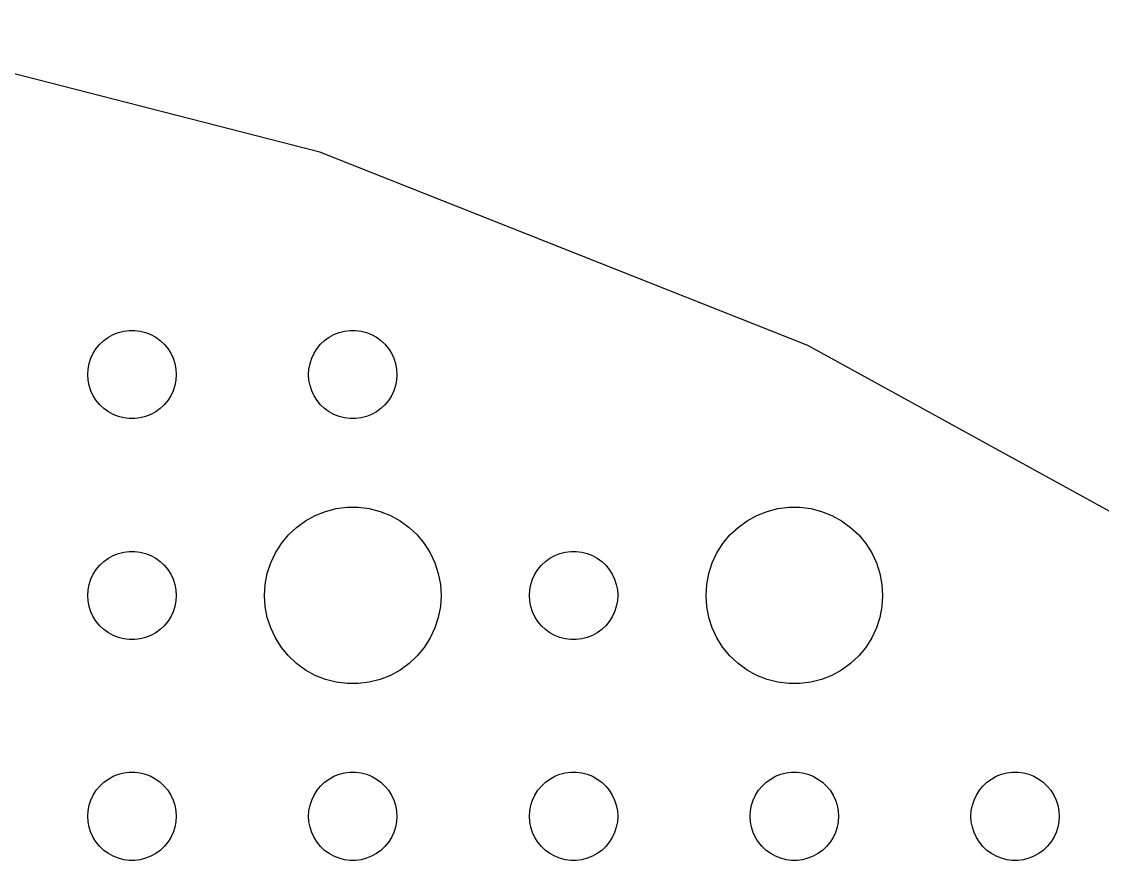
# Model space of a CAD drawing. Header units: metres. Extents: x -142 to 142, y -142 to 142.
# Drawn here: x 33.75 to 70.47, y 111 to 139.49 of the extents above; entities that cross this region are included whole.
import ezdxf

# ---------------------------------------------------------------- set-up
doc = ezdxf.new("R2010")
doc.units = ezdxf.units.M

msp = doc.modelspace()

# ---------------------------------------------------------------- linework, layer by layer
for p, q in [((43.8804, 135.05), (26.6081, 139.485)), ((60.4606, 128.485), (43.8804, 135.05)), ((36.8613, 128.857), (37.0365, 128.927)), ((37.0365, 128.927), (37.2189, 128.973)), ((37.2189, 128.973), (37.4058, 128.997)), ((37.4058, 128.997), (37.5942, 128.997)), ((37.5942, 128.997), (37.7811, 128.973)), ((37.7811, 128.973), (37.9635, 128.927)), ((37.9635, 128.927), (38.1387, 128.857)), ((44.3613, 128.857), (44.5365, 128.927)), ((44.5365, 128.927), (44.7189, 128.973)), ((44.7189, 128.973), (44.9058, 128.997)), ((44.9058, 128.997), (45.0942, 128.997)), ((45.0942, 128.997), (45.2811, 128.973)), ((45.2811, 128.973), (45.4635, 128.927)), ((45.4635, 128.927), (45.6387, 128.857)), ((36.2865, 128.382), (36.4065, 128.527)), ((36.4065, 128.527), (36.5439, 128.656)), ((36.5439, 128.656), (36.6963, 128.766)), ((36.6963, 128.766), (36.8613, 128.857)), ((38.1387, 128.857), (38.3037, 128.766)), ((38.3037, 128.766), (38.4561, 128.656)), ((38.4561, 128.656), (38.5934, 128.527)), ((38.5934, 128.527), (38.7135, 128.382)), ((43.7865, 128.382), (43.9065, 128.527)), ((43.9065, 128.527), (44.0439, 128.656)), ((44.0439, 128.656), (44.1963, 128.766)), ((44.1963, 128.766), (44.3613, 128.857)), ((45.6387, 128.857), (45.8037, 128.766)), ((45.8037, 128.766), (45.9561, 128.656)), ((45.9561, 128.656), (46.0934, 128.527)), ((46.0934, 128.527), (46.2135, 128.382)), ((36.1053, 128.052), (36.1855, 128.223)), ((36.1855, 128.223), (36.2865, 128.382)), ((38.7135, 128.382), (38.8145, 128.223)), ((38.8145, 128.223), (38.8947, 128.052)), ((43.6053, 128.052), (43.6855, 128.223)), ((43.6855, 128.223), (43.7865, 128.382)), ((46.2135, 128.382), (46.3145, 128.223)), ((46.3145, 128.223), (46.3947, 128.052)), ((76.0874, 119.895), (60.4606, 128.485)), ((36.0118, 127.688), (36.0471, 127.873)), ((36.0471, 127.873), (36.1053, 128.052)), ((38.8947, 128.052), (38.9529, 127.873)), ((38.9529, 127.873), (38.9882, 127.688)), ((43.5118, 127.688), (43.5471, 127.873)), ((43.5471, 127.873), (43.6053, 128.052)), ((46.3947, 128.052), (46.4529, 127.873)), ((46.4529, 127.873), (46.4882, 127.688)), ((36, 127.5), (36.0118, 127.688)), ((36.0118, 127.312), (36, 127.5)), ((38.9882, 127.688), (39, 127.5)), ((39, 127.5), (38.9882, 127.312)), ((43.5, 127.5), (43.5118, 127.688)), ((43.5118, 127.312), (43.5, 127.5)), ((46.4882, 127.688), (46.5, 127.5)), ((46.5, 127.5), (46.4882, 127.312)), ((36.0471, 127.127), (36.0118, 127.312)), ((36.1053, 126.948), (36.0471, 127.127)), ((38.9529, 127.127), (38.8947, 126.948)), ((38.9882, 127.312), (38.9529, 127.127)), ((43.5471, 127.127), (43.5118, 127.312)), ((43.6053, 126.948), (43.5471, 127.127)), ((46.4529, 127.127), (46.3947, 126.948)), ((46.4882, 127.312), (46.4529, 127.127)), ((36.1855, 126.777), (36.1053, 126.948)), ((36.2865, 126.618), (36.1855, 126.777)), ((38.8145, 126.777), (38.7135, 126.618)), ((38.8947, 126.948), (38.8145, 126.777)), ((43.6855, 126.777), (43.6053, 126.948)), ((43.7865, 126.618), (43.6855, 126.777)), ((46.3145, 126.777), (46.2135, 126.618)), ((46.3947, 126.948), (46.3145, 126.777)), ((36.4065, 126.473), (36.2865, 126.618)), ((36.5439, 126.344), (36.4065, 126.473)), ((36.6963, 126.234), (36.5439, 126.344)), ((38.4561, 126.344), (38.3037, 126.234)), ((38.5934, 126.473), (38.4561, 126.344)), ((38.7135, 126.618), (38.5934, 126.473)), ((43.9065, 126.473), (43.7865, 126.618)), ((44.0439, 126.344), (43.9065, 126.473)), ((44.1963, 126.234), (44.0439, 126.344)), ((45.9561, 126.344), (45.8037, 126.234)), ((46.0934, 126.473), (45.9561, 126.344)), ((46.2135, 126.618), (46.0934, 126.473)), ((36.8613, 126.143), (36.6963, 126.234)), ((37.0365, 126.073), (36.8613, 126.143)), ((37.2189, 126.027), (37.0365, 126.073)), ((37.4058, 126.003), (37.2189, 126.027)), ((37.5942, 126.003), (37.4058, 126.003)), ((37.7811, 126.027), (37.5942, 126.003)), ((37.9635, 126.073), (37.7811, 126.027)), ((38.1387, 126.143), (37.9635, 126.073)), ((38.3037, 126.234), (38.1387, 126.143)), ((44.3613, 126.143), (44.1963, 126.234)), ((44.5365, 126.073), (44.3613, 126.143)), ((44.7189, 126.027), (44.5365, 126.073)), ((44.9058, 126.003), (44.7189, 126.027)), ((45.0942, 126.003), (44.9058, 126.003)), ((45.2811, 126.027), (45.0942, 126.003)), ((45.4635, 126.073), (45.2811, 126.027)), ((45.6387, 126.143), (45.4635, 126.073)), ((45.8037, 126.234), (45.6387, 126.143)), ((43.3925, 122.533), (43.7227, 122.714)), ((43.7227, 122.714), (44.0729, 122.853)), ((44.0729, 122.853), (44.4379, 122.947)), ((44.4379, 122.947), (44.8116, 122.994)), ((44.8116, 122.994), (45.1884, 122.994)), ((45.1884, 122.994), (45.5621, 122.947)), ((45.5621, 122.947), (45.927, 122.853)), ((45.927, 122.853), (46.2773, 122.714)), ((46.2773, 122.714), (46.6075, 122.533)), ((58.3925, 122.533), (58.7227, 122.714)), ((58.7227, 122.714), (59.0729, 122.853)), ((59.0729, 122.853), (59.4379, 122.947)), ((59.4379, 122.947), (59.8116, 122.994)), ((59.8116, 122.994), (60.1884, 122.994)), ((60.1884, 122.994), (60.5621, 122.947)), ((60.5621, 122.947), (60.927, 122.853)), ((60.927, 122.853), (61.2773, 122.714)), ((61.2773, 122.714), (61.6075, 122.533)), ((42.8131, 122.054), (43.0877, 122.312)), ((43.0877, 122.312), (43.3925, 122.533)), ((46.6075, 122.533), (46.9123, 122.312)), ((46.9123, 122.312), (47.1869, 122.054)), ((57.8131, 122.054), (58.0877, 122.312)), ((58.0877, 122.312), (58.3925, 122.533)), ((61.6075, 122.533), (61.9123, 122.312)), ((61.9123, 122.312), (62.1869, 122.054)), ((42.5729, 121.763), (42.8131, 122.054)), ((47.1869, 122.054), (47.427, 121.763)), ((57.5729, 121.763), (57.8131, 122.054)), ((62.1869, 122.054), (62.427, 121.763)), ((42.3711, 121.445), (42.5729, 121.763)), ((47.427, 121.763), (47.6289, 121.445)), ((57.3711, 121.445), (57.5729, 121.763)), ((62.427, 121.763), (62.6289, 121.445)), ((36.5439, 121.156), (36.6963, 121.266)), ((36.6963, 121.266), (36.8613, 121.357)), ((36.8613, 121.357), (37.0365, 121.427)), ((37.0365, 121.427), (37.2189, 121.473)), ((37.2189, 121.473), (37.4058, 121.497)), ((37.4058, 121.497), (37.5942, 121.497)), ((37.5942, 121.497), (37.7811, 121.473)), ((37.7811, 121.473), (37.9635, 121.427)), ((37.9635, 121.427), (38.1387, 121.357)), ((38.1387, 121.357), (38.3037, 121.266)), ((38.3037, 121.266), (38.4561, 121.156)), ((42.2107, 121.104), (42.3711, 121.445)), ((47.6289, 121.445), (47.7893, 121.104)), ((51.5439, 121.156), (51.6963, 121.266)), ((51.6963, 121.266), (51.8613, 121.357)), ((51.8613, 121.357), (52.0365, 121.427)), ((52.0365, 121.427), (52.2189, 121.473)), ((52.2189, 121.473), (52.4058, 121.497)), ((52.4058, 121.497), (52.5942, 121.497)), ((52.5942, 121.497), (52.7811, 121.473)), ((52.7811, 121.473), (52.9635, 121.427)), ((52.9635, 121.427), (53.1387, 121.357)), ((53.1387, 121.357), (53.3037, 121.266)), ((53.3037, 121.266), (53.4561, 121.156)), ((57.2107, 121.104), (57.3711, 121.445)), ((62.6289, 121.445), (62.7893, 121.104)), ((36.1855, 120.723), (36.2865, 120.882)), ((36.2865, 120.882), (36.4065, 121.027)), ((36.4065, 121.027), (36.5439, 121.156)), ((38.4561, 121.156), (38.5934, 121.027)), ((38.5934, 121.027), (38.7135, 120.882)), ((38.7135, 120.882), (38.8145, 120.723)), ((42.0942, 120.746), (42.2107, 121.104)), ((47.7893, 121.104), (47.9057, 120.746)), ((51.1855, 120.723), (51.2865, 120.882)), ((51.2865, 120.882), (51.4065, 121.027)), ((51.4065, 121.027), (51.5439, 121.156)), ((53.4561, 121.156), (53.5934, 121.027)), ((53.5934, 121.027), (53.7135, 120.882)), ((53.7135, 120.882), (53.8145, 120.723)), ((57.0942, 120.746), (57.2107, 121.104)), ((62.7893, 121.104), (62.9057, 120.746)), ((36.0471, 120.373), (36.1053, 120.552)), ((36.1053, 120.552), (36.1855, 120.723)), ((38.8145, 120.723), (38.8947, 120.552)), ((38.8947, 120.552), (38.9529, 120.373)), ((42.0237, 120.376), (42.0942, 120.746)), ((47.9057, 120.746), (47.9763, 120.376)), ((51.0471, 120.373), (51.1053, 120.552)), ((51.1053, 120.552), (51.1855, 120.723)), ((53.8145, 120.723), (53.8947, 120.552)), ((53.8947, 120.552), (53.9529, 120.373)), ((57.0237, 120.376), (57.0942, 120.746)), ((62.9057, 120.746), (62.9763, 120.376)), ((36, 120), (36.0118, 120.188)), ((36.0118, 120.188), (36.0471, 120.373)), ((38.9529, 120.373), (38.9882, 120.188)), ((38.9882, 120.188), (39, 120)), ((42, 120), (42.0237, 120.376)), ((47.9763, 120.376), (48, 120)), ((51, 120), (51.0118, 120.188)), ((51.0118, 120.188), (51.0471, 120.373)), ((53.9529, 120.373), (53.9882, 120.188)), ((53.9882, 120.188), (54, 120)), ((57, 120), (57.0237, 120.376)), ((62.9763, 120.376), (63, 120)), ((36.0118, 119.812), (36, 120)), ((36.0471, 119.627), (36.0118, 119.812)), ((38.9882, 119.812), (38.9529, 119.627)), ((39, 120), (38.9882, 119.812)), ((42.0237, 119.624), (42, 120)), ((48, 120), (47.9763, 119.624)), ((51.0118, 119.812), (51, 120)), ((51.0471, 119.627), (51.0118, 119.812)), ((53.9882, 119.812), (53.9529, 119.627)), ((54, 120), (53.9882, 119.812)), ((57.0237, 119.624), (57, 120)), ((63, 120), (62.9763, 119.624)), ((36.1053, 119.448), (36.0471, 119.627)), ((36.1855, 119.277), (36.1053, 119.448)), ((38.8947, 119.448), (38.8145, 119.277)), ((38.9529, 119.627), (38.8947, 119.448)), ((42.0942, 119.254), (42.0237, 119.624)), ((47.9763, 119.624), (47.9057, 119.254)), ((51.1053, 119.448), (51.0471, 119.627)), ((51.1855, 119.277), (51.1053, 119.448)), ((53.8947, 119.448), (53.8145, 119.277)), ((53.9529, 119.627), (53.8947, 119.448)), ((57.0942, 119.254), (57.0237, 119.624)), ((62.9763, 119.624), (62.9057, 119.254)), ((36.2865, 119.118), (36.1855, 119.277)), ((36.4065, 118.973), (36.2865, 119.118)), ((36.5439, 118.844), (36.4065, 118.973)), ((38.5934, 118.973), (38.4561, 118.844)), ((38.7135, 119.118), (38.5934, 118.973)), ((38.8145, 119.277), (38.7135, 119.118)), ((42.2107, 118.896), (42.0942, 119.254)), ((47.9057, 119.254), (47.7893, 118.896)), ((51.2865, 119.118), (51.1855, 119.277)), ((51.4065, 118.973), (51.2865, 119.118)), ((51.5439, 118.844), (51.4065, 118.973)), ((53.5934, 118.973), (53.4561, 118.844)), ((53.7135, 119.118), (53.5934, 118.973)), ((53.8145, 119.277), (53.7135, 119.118)), ((57.2107, 118.896), (57.0942, 119.254)), ((62.9057, 119.254), (62.7893, 118.896)), ((36.6963, 118.734), (36.5439, 118.844)), ((36.8613, 118.643), (36.6963, 118.734)), ((37.0365, 118.573), (36.8613, 118.643)), ((38.1387, 118.643), (37.9635, 118.573)), ((38.3037, 118.734), (38.1387, 118.643)), ((38.4561, 118.844), (38.3037, 118.734)), ((42.3711, 118.555), (42.2107, 118.896)), ((47.7893, 118.896), (47.6289, 118.555)), ((51.6963, 118.734), (51.5439, 118.844)), ((51.8613, 118.643), (51.6963, 118.734)), ((52.0365, 118.573), (51.8613, 118.643)), ((53.1387, 118.643), (52.9635, 118.573)), ((53.3037, 118.734), (53.1387, 118.643)), ((53.4561, 118.844), (53.3037, 118.734)), ((57.3711, 118.555), (57.2107, 118.896)), ((62.7893, 118.896), (62.6289, 118.555)), ((37.2189, 118.527), (37.0365, 118.573)), ((37.4058, 118.503), (37.2189, 118.527)), ((37.5942, 118.503), (37.4058, 118.503)), ((37.7811, 118.527), (37.5942, 118.503)), ((37.9635, 118.573), (37.7811, 118.527)), ((42.5729, 118.237), (42.3711, 118.555)), ((42.8131, 117.946), (42.5729, 118.237)), ((47.427, 118.237), (47.1869, 117.946)), ((47.6289, 118.555), (47.427, 118.237)), ((52.2189, 118.527), (52.0365, 118.573)), ((52.4058, 118.503), (52.2189, 118.527)), ((52.5942, 118.503), (52.4058, 118.503)), ((52.7811, 118.527), (52.5942, 118.503)), ((52.9635, 118.573), (52.7811, 118.527)), ((57.5729, 118.237), (57.3711, 118.555)), ((57.8131, 117.946), (57.5729, 118.237)), ((62.427, 118.237), (62.1869, 117.946)), ((62.6289, 118.555), (62.427, 118.237)), ((43.0877, 117.688), (42.8131, 117.946)), ((47.1869, 117.946), (46.9123, 117.688)), ((58.0877, 117.688), (57.8131, 117.946)), ((62.1869, 117.946), (61.9123, 117.688)), ((43.3925, 117.467), (43.0877, 117.688)), ((46.9123, 117.688), (46.6075, 117.467)), ((58.3925, 117.467), (58.0877, 117.688)), ((61.9123, 117.688), (61.6075, 117.467)), ((43.7227, 117.286), (43.3925, 117.467)), ((44.0729, 117.147), (43.7227, 117.286)), ((44.4379, 117.053), (44.0729, 117.147)), ((45.927, 117.147), (45.5621, 117.053)), ((46.2773, 117.286), (45.927, 117.147)), ((46.6075, 117.467), (46.2773, 117.286)), ((58.7227, 117.286), (58.3925, 117.467)), ((59.0729, 117.147), (58.7227, 117.286)), ((59.4379, 117.053), (59.0729, 117.147)), ((60.927, 117.147), (60.5621, 117.053)), ((61.2773, 117.286), (60.927, 117.147)), ((61.6075, 117.467), (61.2773, 117.286)), ((44.8116, 117.006), (44.4379, 117.053)), ((45.1884, 117.006), (44.8116, 117.006)), ((45.5621, 117.053), (45.1884, 117.006)), ((59.8116, 117.006), (59.4379, 117.053)), ((60.1884, 117.006), (59.8116, 117.006)), ((60.5621, 117.053), (60.1884, 117.006)), ((36.6963, 113.766), (36.8613, 113.857)), ((36.8613, 113.857), (37.0365, 113.927)), ((37.0365, 113.927), (37.2189, 113.973)), ((37.2189, 113.973), (37.4058, 113.997)), ((37.4058, 113.997), (37.5942, 113.997)), ((37.5942, 113.997), (37.7811, 113.973)), ((37.7811, 113.973), (37.9635, 113.927)), ((37.9635, 113.927), (38.1387, 113.857)), ((38.1387, 113.857), (38.3037, 113.766)), ((44.1963, 113.766), (44.3613, 113.857)), ((44.3613, 113.857), (44.5365, 113.927)), ((44.5365, 113.927), (44.7189, 113.973)), ((44.7189, 113.973), (44.9058, 113.997)), ((44.9058, 113.997), (45.0942, 113.997)), ((45.0942, 113.997), (45.2811, 113.973)), ((45.2811, 113.973), (45.4635, 113.927)), ((45.4635, 113.927), (45.6387, 113.857)), ((45.6387, 113.857), (45.8037, 113.766)), ((51.6963, 113.766), (51.8613, 113.857)), ((51.8613, 113.857), (52.0365, 113.927)), ((52.0365, 113.927), (52.2189, 113.973)), ((52.2189, 113.973), (52.4058, 113.997)), ((52.4058, 113.997), (52.5942, 113.997)), ((52.5942, 113.997), (52.7811, 113.973)), ((52.7811, 113.973), (52.9635, 113.927)), ((52.9635, 113.927), (53.1387, 113.857)), ((53.1387, 113.857), (53.3037, 113.766)), ((59.1963, 113.766), (59.3613, 113.857)), ((59.3613, 113.857), (59.5365, 113.927)), ((59.5365, 113.927), (59.7189, 113.973)), ((59.7189, 113.973), (59.9058, 113.997)), ((59.9058, 113.997), (60.0942, 113.997)), ((60.0942, 113.997), (60.2811, 113.973)), ((60.2811, 113.973), (60.4635, 113.927)), ((60.4635, 113.927), (60.6387, 113.857)), ((60.6387, 113.857), (60.8037, 113.766)), ((66.6963, 113.766), (66.8613, 113.857)), ((66.8613, 113.857), (67.0365, 113.927)), ((67.0365, 113.927), (67.2189, 113.973)), ((67.2189, 113.973), (67.4058, 113.997)), ((67.4058, 113.997), (67.5942, 113.997)), ((67.5942, 113.997), (67.7811, 113.973)), ((67.7811, 113.973), (67.9635, 113.927)), ((67.9635, 113.927), (68.1387, 113.857)), ((68.1387, 113.857), (68.3037, 113.766)), ((36.2865, 113.382), (36.4065, 113.527)), ((36.4065, 113.527), (36.5439, 113.656)), ((36.5439, 113.656), (36.6963, 113.766)), ((38.3037, 113.766), (38.4561, 113.656)), ((38.4561, 113.656), (38.5934, 113.527)), ((38.5934, 113.527), (38.7135, 113.382)), ((43.7865, 113.382), (43.9065, 113.527)), ((43.9065, 113.527), (44.0439, 113.656)), ((44.0439, 113.656), (44.1963, 113.766)), ((45.8037, 113.766), (45.9561, 113.656)), ((45.9561, 113.656), (46.0934, 113.527)), ((46.0934, 113.527), (46.2135, 113.382)), ((51.2865, 113.382), (51.4065, 113.527)), ((51.4065, 113.527), (51.5439, 113.656)), ((51.5439, 113.656), (51.6963, 113.766)), ((53.3037, 113.766), (53.4561, 113.656)), ((53.4561, 113.656), (53.5934, 113.527)), ((53.5934, 113.527), (53.7135, 113.382)), ((58.7865, 113.382), (58.9065, 113.527)), ((58.9065, 113.527), (59.0439, 113.656)), ((59.0439, 113.656), (59.1963, 113.766)), ((60.8037, 113.766), (60.9561, 113.656)), ((60.9561, 113.656), (61.0934, 113.527)), ((61.0934, 113.527), (61.2135, 113.382)), ((66.2865, 113.382), (66.4065, 113.527)), ((66.4065, 113.527), (66.5439, 113.656)), ((66.5439, 113.656), (66.6963, 113.766)), ((68.3037, 113.766), (68.4561, 113.656)), ((68.4561, 113.656), (68.5934, 113.527)), ((68.5934, 113.527), (68.7135, 113.382)), ((36.1053, 113.052), (36.1855, 113.223)), ((36.1855, 113.223), (36.2865, 113.382)), ((38.7135, 113.382), (38.8145, 113.223)), ((38.8145, 113.223), (38.8947, 113.052)), ((43.6053, 113.052), (43.6855, 113.223)), ((43.6855, 113.223), (43.7865, 113.382)), ((46.2135, 113.382), (46.3145, 113.223)), ((46.3145, 113.223), (46.3947, 113.052)), ((51.1053, 113.052), (51.1855, 113.223)), ((51.1855, 113.223), (51.2865, 113.382)), ((53.7135, 113.382), (53.8145, 113.223)), ((53.8145, 113.223), (53.8947, 113.052)), ((58.6053, 113.052), (58.6855, 113.223)), ((58.6855, 113.223), (58.7865, 113.382)), ((61.2135, 113.382), (61.3145, 113.223)), ((61.3145, 113.223), (61.3947, 113.052)), ((66.1053, 113.052), (66.1855, 113.223)), ((66.1855, 113.223), (66.2865, 113.382)), ((68.7135, 113.382), (68.8145, 113.223)), ((68.8145, 113.223), (68.8947, 113.052)), ((36.0118, 112.688), (36.0471, 112.873)), ((36.0471, 112.873), (36.1053, 113.052)), ((38.8947, 113.052), (38.9529, 112.873)), ((38.9529, 112.873), (38.9882, 112.688)), ((43.5118, 112.688), (43.5471, 112.873)), ((43.5471, 112.873), (43.6053, 113.052)), ((46.3947, 113.052), (46.4529, 112.873)), ((46.4529, 112.873), (46.4882, 112.688)), ((51.0118, 112.688), (51.0471, 112.873)), ((51.0471, 112.873), (51.1053, 113.052)), ((53.8947, 113.052), (53.9529, 112.873)), ((53.9529, 112.873), (53.9882, 112.688)), ((58.5118, 112.688), (58.5471, 112.873)), ((58.5471, 112.873), (58.6053, 113.052)), ((61.3947, 113.052), (61.4529, 112.873)), ((61.4529, 112.873), (61.4882, 112.688)), ((66.0118, 112.688), (66.0471, 112.873)), ((66.0471, 112.873), (66.1053, 113.052)), ((68.8947, 113.052), (68.9529, 112.873)), ((68.9529, 112.873), (68.9882, 112.688)), ((36, 112.5), (36.0118, 112.688)), ((36.0118, 112.312), (36, 112.5)), ((38.9882, 112.688), (39, 112.5)), ((39, 112.5), (38.9882, 112.312)), ((43.5, 112.5), (43.5118, 112.688)), ((43.5118, 112.312), (43.5, 112.5)), ((46.4882, 112.688), (46.5, 112.5)), ((46.5, 112.5), (46.4882, 112.312)), ((51, 112.5), (51.0118, 112.688)), ((51.0118, 112.312), (51, 112.5)), ((53.9882, 112.688), (54, 112.5)), ((54, 112.5), (53.9882, 112.312)), ((58.5, 112.5), (58.5118, 112.688)), ((58.5118, 112.312), (58.5, 112.5)), ((61.4882, 112.688), (61.5, 112.5)), ((61.5, 112.5), (61.4882, 112.312)), ((66, 112.5), (66.0118, 112.688)), ((66.0118, 112.312), (66, 112.5)), ((68.9882, 112.688), (69, 112.5)), ((69, 112.5), (68.9882, 112.312)), ((36.0471, 112.127), (36.0118, 112.312)), ((36.1053, 111.948), (36.0471, 112.127)), ((38.9529, 112.127), (38.8947, 111.948)), ((38.9882, 112.312), (38.9529, 112.127)), ((43.5471, 112.127), (43.5118, 112.312)), ((43.6053, 111.948), (43.5471, 112.127)), ((46.4529, 112.127), (46.3947, 111.948)), ((46.4882, 112.312), (46.4529, 112.127)), ((51.0471, 112.127), (51.0118, 112.312)), ((51.1053, 111.948), (51.0471, 112.127)), ((53.9529, 112.127), (53.8947, 111.948)), ((53.9882, 112.312), (53.9529, 112.127)), ((58.5471, 112.127), (58.5118, 112.312)), ((58.6053, 111.948), (58.5471, 112.127)), ((61.4529, 112.127), (61.3947, 111.948)), ((61.4882, 112.312), (61.4529, 112.127)), ((66.0471, 112.127), (66.0118, 112.312)), ((66.1053, 111.948), (66.0471, 112.127)), ((68.9529, 112.127), (68.8947, 111.948)), ((68.9882, 112.312), (68.9529, 112.127)), ((36.1855, 111.777), (36.1053, 111.948)), ((36.2865, 111.618), (36.1855, 111.777)), ((36.4065, 111.473), (36.2865, 111.618)), ((38.7135, 111.618), (38.5934, 111.473)), ((38.8145, 111.777), (38.7135, 111.618)), ((38.8947, 111.948), (38.8145, 111.777)), ((43.6855, 111.777), (43.6053, 111.948)), ((43.7865, 111.618), (43.6855, 111.777)), ((43.9065, 111.473), (43.7865, 111.618)), ((46.2135, 111.618), (46.0934, 111.473)), ((46.3145, 111.777), (46.2135, 111.618)), ((46.3947, 111.948), (46.3145, 111.777)), ((51.1855, 111.777), (51.1053, 111.948)), ((51.2865, 111.618), (51.1855, 111.777)), ((51.4065, 111.473), (51.2865, 111.618)), ((53.7135, 111.618), (53.5934, 111.473)), ((53.8145, 111.777), (53.7135, 111.618)), ((53.8947, 111.948), (53.8145, 111.777)), ((58.6855, 111.777), (58.6053, 111.948)), ((58.7865, 111.618), (58.6855, 111.777)), ((58.9065, 111.473), (58.7865, 111.618)), ((61.2135, 111.618), (61.0934, 111.473)), ((61.3145, 111.777), (61.2135, 111.618)), ((61.3947, 111.948), (61.3145, 111.777)), ((66.1855, 111.777), (66.1053, 111.948)), ((66.2865, 111.618), (66.1855, 111.777)), ((66.4065, 111.473), (66.2865, 111.618)), ((68.7135, 111.618), (68.5934, 111.473)), ((68.8145, 111.777), (68.7135, 111.618)), ((68.8947, 111.948), (68.8145, 111.777)), ((36.5439, 111.344), (36.4065, 111.473)), ((36.6963, 111.234), (36.5439, 111.344)), ((38.4561, 111.344), (38.3037, 111.234)), ((38.5934, 111.473), (38.4561, 111.344)), ((44.0439, 111.344), (43.9065, 111.473)), ((44.1963, 111.234), (44.0439, 111.344)), ((45.9561, 111.344), (45.8037, 111.234)), ((46.0934, 111.473), (45.9561, 111.344)), ((51.5439, 111.344), (51.4065, 111.473)), ((51.6963, 111.234), (51.5439, 111.344)), ((53.4561, 111.344), (53.3037, 111.234)), ((53.5934, 111.473), (53.4561, 111.344)), ((59.0439, 111.344), (58.9065, 111.473)), ((59.1963, 111.234), (59.0439, 111.344)), ((60.9561, 111.344), (60.8037, 111.234)), ((61.0934, 111.473), (60.9561, 111.344)), ((66.5439, 111.344), (66.4065, 111.473)), ((66.6963, 111.234), (66.5439, 111.344)), ((68.4561, 111.344), (68.3037, 111.234)), ((68.5934, 111.473), (68.4561, 111.344)), ((36.8613, 111.143), (36.6963, 111.234)), ((37.0365, 111.073), (36.8613, 111.143)), ((37.2189, 111.027), (37.0365, 111.073)), ((37.4058, 111.003), (37.2189, 111.027)), ((37.5942, 111.003), (37.4058, 111.003)), ((37.7811, 111.027), (37.5942, 111.003)), ((37.9635, 111.073), (37.7811, 111.027)), ((38.1387, 111.143), (37.9635, 111.073)), ((38.3037, 111.234), (38.1387, 111.143)), ((44.3613, 111.143), (44.1963, 111.234)), ((44.5365, 111.073), (44.3613, 111.143)), ((44.7189, 111.027), (44.5365, 111.073)), ((44.9058, 111.003), (44.7189, 111.027)), ((45.0942, 111.003), (44.9058, 111.003)), ((45.2811, 111.027), (45.0942, 111.003)), ((45.4635, 111.073), (45.2811, 111.027)), ((45.6387, 111.143), (45.4635, 111.073)), ((45.8037, 111.234), (45.6387, 111.143)), ((51.8613, 111.143), (51.6963, 111.234)), ((52.0365, 111.073), (51.8613, 111.143)), ((52.2189, 111.027), (52.0365, 111.073)), ((52.4058, 111.003), (52.2189, 111.027)), ((52.5942, 111.003), (52.4058, 111.003)), ((52.7811, 111.027), (52.5942, 111.003)), ((52.9635, 111.073), (52.7811, 111.027)), ((53.1387, 111.143), (52.9635, 111.073)), ((53.3037, 111.234), (53.1387, 111.143)), ((59.3613, 111.143), (59.1963, 111.234)), ((59.5365, 111.073), (59.3613, 111.143)), ((59.7189, 111.027), (59.5365, 111.073)), ((59.9058, 111.003), (59.7189, 111.027)), ((60.0942, 111.003), (59.9058, 111.003)), ((60.2811, 111.027), (60.0942, 111.003)), ((60.4635, 111.073), (60.2811, 111.027)), ((60.6387, 111.143), (60.4635, 111.073)), ((60.8037, 111.234), (60.6387, 111.143)), ((66.8613, 111.143), (66.6963, 111.234)), ((67.0365, 111.073), (66.8613, 111.143)), ((67.2189, 111.027), (67.0365, 111.073)), ((67.4058, 111.003), (67.2189, 111.027)), ((67.5942, 111.003), (67.4058, 111.003)), ((67.7811, 111.027), (67.5942, 111.003)), ((67.9635, 111.073), (67.7811, 111.027)), ((68.1387, 111.143), (67.9635, 111.073)), ((68.3037, 111.234), (68.1387, 111.143))]:
    msp.add_line(p, q)

doc.saveas('drawing.dxf')
